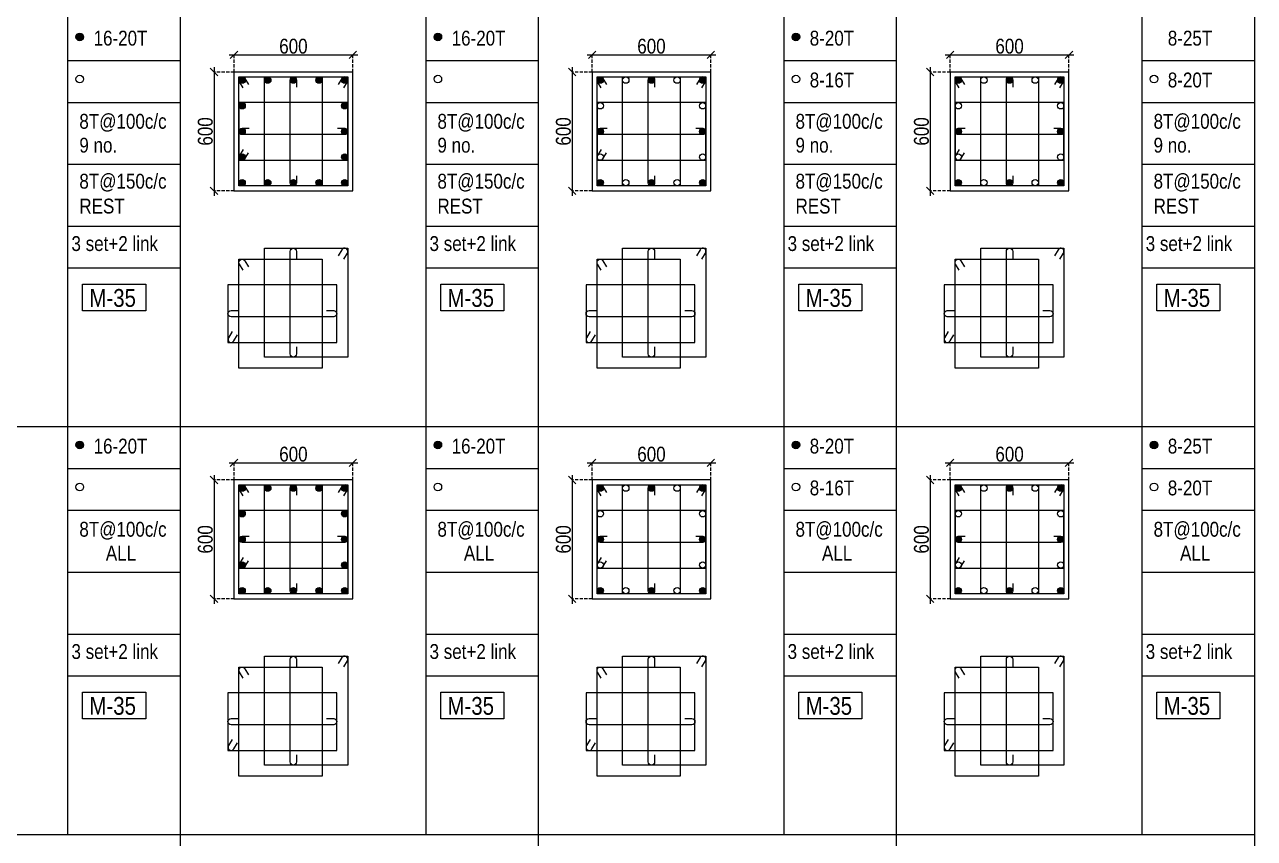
# Model space of a CAD drawing. Header units: millimetres. Extents: x 1112055 to 3390982, y -148532 to 766891.
# Drawn here: x 2196548 to 2221391, y 28875 to 45312 of the extents above; entities that cross this region are included whole.
import ezdxf
from ezdxf.enums import TextEntityAlignment as Align

# ---------------------------------------------------------------- set-up
doc = ezdxf.new("R2010")
doc.units = ezdxf.units.MM
doc.header["$PDMODE"] = 35
doc.header["$PDSIZE"] = -25
doc.linetypes.add('DASHED2', pattern=[0.375, 0.25, -0.125])
doc.linetypes.add('Hidden', pattern=[9.525, 6.35, -3.175])
for name, color, linetype, lineweight in [('B COL. SIZE DIM', 220, 'Continuous', 25), ('B COLSCH', 204, 'Continuous', 20), ('B COLUMN', 1, 'Hidden', 9), ('B STEEL', 34, 'Continuous', 15)]:
    doc.layers.add(name, color=color, linetype=linetype, lineweight=lineweight)
doc.layers.add('B TEXT', color=7, linetype='Continuous')
doc.styles.add('dim inside', font='romans.shx', dxfattribs={"width": 0.8, "height": 125})
doc.styles.add('SWINC', font='swissc.ttf')
doc.dimstyles.new('dim inside', dxfattribs={"dimtxt": 125, "dimasz": 100, "dimexe": 0, "dimexo": 0, "dimgap": 10, "dimtad": 0, "dimdec": 0, "dimzin": 0, "dimdsep": 46, "dimtxsty": 'dim inside', "dimblk": 'SMALL', "dimcen": 0.09, "dimadec": 0, "dimazin": 0, "dimtfac": 1, "dimtdec": 0, "dimtofl": 0, "dimtmove": 0, "dimatfit": 3, "dimfxl": 1, "dimtolj": 1, "dimtzin": 0, "dimarcsym": 2})

# ---------------------------------------------------------------- blocks, each defined once
blk = doc.blocks.new('_Oblique')
at = {"color": 0, "linetype": 'ByBlock', "lineweight": -2}
blk.add_line((-0.5, -0.5), (0.5, 0.5), dxfattribs=at)
blk = doc.blocks.new('*D3661')
at = {"layer": 'B COL. SIZE DIM', "color": 250, "lineweight": 9, "ltscale": 250, "transparency": 16777216}
blk.add_line((2207911, 36459), (2210511, 36459), dxfattribs=at)
at = {"layer": 'B COL. SIZE DIM', "color": 250, "linetype": 'DASHED2', "lineweight": 9, "ltscale": 250, "transparency": 16777216}
for p, q in [((2208011, 36114), (2208011, 36459)), ((2210411, 36114), (2210411, 36459))]:
    blk.add_line(p, q, dxfattribs=at)
at = {"layer": 'Defpoints', "color": 0, "transparency": 16777216}
for p in [(2210411, 36459), (2208011, 36114), (2210411, 36114)]:
    blk.add_point(p, dxfattribs=at)
at = {"layer": 'B COL. SIZE DIM', "color": 250, "lineweight": 9, "transparency": 16777216, "xscale": 150, "yscale": 150, "zscale": 150, "rotation": 180}
blk.add_blockref('_Oblique', (2208011, 36459), dxfattribs=at)
at = {"layer": 'B COL. SIZE DIM', "color": 250, "lineweight": 9, "transparency": 16777216, "xscale": 150, "yscale": 150, "zscale": 150}
blk.add_blockref('_Oblique', (2210411, 36459), dxfattribs=at)
at = {"layer": 'B COL. SIZE DIM', "color": 6, "transparency": 16777216, "insert": (2209211, 36634), "char_height": 300, "attachment_point": 5, "style": 'SWINC'}
blk.add_mtext('\\A1;600', dxfattribs=at)
blk = doc.blocks.new('*D3662')
at = {"layer": 'B COL. SIZE DIM', "color": 250, "lineweight": 9, "ltscale": 250, "transparency": 16777216}
blk.add_line((2207607, 36214), (2207607, 33614), dxfattribs=at)
at = {"layer": 'B COL. SIZE DIM', "color": 250, "linetype": 'DASHED2', "lineweight": 9, "ltscale": 250, "transparency": 16777216}
for p, q in [((2208011, 36114), (2207607, 36114)), ((2208011, 33714), (2207607, 33714))]:
    blk.add_line(p, q, dxfattribs=at)
at = {"layer": 'Defpoints', "color": 0, "transparency": 16777216}
for p in [(2208011, 36114), (2207607, 33714), (2208011, 33714)]:
    blk.add_point(p, dxfattribs=at)
at = {"layer": 'B COL. SIZE DIM', "color": 250, "lineweight": 9, "transparency": 16777216, "xscale": 150, "yscale": 150, "zscale": 150}
for p, rotation in [((2207607, 36114), 90), ((2207607, 33714), 270)]:
    blk.add_blockref('_Oblique', p, dxfattribs=dict(at, rotation=rotation))
at = {"layer": 'B COL. SIZE DIM', "color": 6, "transparency": 16777216, "insert": (2207432, 34914), "char_height": 300, "attachment_point": 5, "rotation": 90, "style": 'SWINC'}
blk.add_mtext('\\A1;600', dxfattribs=at)
blk = doc.blocks.new('*D3663')
at = {"layer": 'B COL. SIZE DIM', "color": 250, "lineweight": 9, "ltscale": 250, "transparency": 16777216}
blk.add_line((2207911, 44699), (2210511, 44699), dxfattribs=at)
at = {"layer": 'B COL. SIZE DIM', "color": 250, "linetype": 'DASHED2', "lineweight": 9, "ltscale": 250, "transparency": 16777216}
for p, q in [((2208011, 44354), (2208011, 44699)), ((2210411, 44354), (2210411, 44699))]:
    blk.add_line(p, q, dxfattribs=at)
at = {"layer": 'Defpoints', "color": 0, "transparency": 16777216}
for p in [(2210411, 44699), (2208011, 44354), (2210411, 44354)]:
    blk.add_point(p, dxfattribs=at)
at = {"layer": 'B COL. SIZE DIM', "color": 250, "lineweight": 9, "transparency": 16777216, "xscale": 150, "yscale": 150, "zscale": 150, "rotation": 180}
blk.add_blockref('_Oblique', (2208011, 44699), dxfattribs=at)
at = {"layer": 'B COL. SIZE DIM', "color": 250, "lineweight": 9, "transparency": 16777216, "xscale": 150, "yscale": 150, "zscale": 150}
blk.add_blockref('_Oblique', (2210411, 44699), dxfattribs=at)
at = {"layer": 'B COL. SIZE DIM', "color": 6, "transparency": 16777216, "insert": (2209211, 44874), "char_height": 300, "attachment_point": 5, "style": 'SWINC'}
blk.add_mtext('\\A1;600', dxfattribs=at)
blk = doc.blocks.new('*D3664')
at = {"layer": 'B COL. SIZE DIM', "color": 250, "lineweight": 9, "ltscale": 250, "transparency": 16777216}
blk.add_line((2207607, 44454), (2207607, 41854), dxfattribs=at)
at = {"layer": 'B COL. SIZE DIM', "color": 250, "linetype": 'DASHED2', "lineweight": 9, "ltscale": 250, "transparency": 16777216}
for p, q in [((2208011, 44354), (2207607, 44354)), ((2208011, 41954), (2207607, 41954))]:
    blk.add_line(p, q, dxfattribs=at)
at = {"layer": 'Defpoints', "color": 0, "transparency": 16777216}
for p in [(2208011, 44354), (2207607, 41954), (2208011, 41954)]:
    blk.add_point(p, dxfattribs=at)
at = {"layer": 'B COL. SIZE DIM', "color": 250, "lineweight": 9, "transparency": 16777216, "xscale": 150, "yscale": 150, "zscale": 150}
for p, rotation in [((2207607, 44354), 90), ((2207607, 41954), 270)]:
    blk.add_blockref('_Oblique', p, dxfattribs=dict(at, rotation=rotation))
at = {"layer": 'B COL. SIZE DIM', "color": 6, "transparency": 16777216, "insert": (2207432, 43154), "char_height": 300, "attachment_point": 5, "rotation": 90, "style": 'SWINC'}
blk.add_mtext('\\A1;600', dxfattribs=at)
blk = doc.blocks.new('*D3587')
at = {"layer": 'B COL. SIZE DIM', "color": 250, "lineweight": 9, "ltscale": 250, "transparency": 16777216}
blk.add_line((2200678, 36459), (2203278, 36459), dxfattribs=at)
at = {"layer": 'B COL. SIZE DIM', "color": 250, "linetype": 'DASHED2', "lineweight": 9, "ltscale": 250, "transparency": 16777216}
for p, q in [((2200778, 36114), (2200778, 36459)), ((2203178, 36114), (2203178, 36459))]:
    blk.add_line(p, q, dxfattribs=at)
at = {"layer": 'Defpoints', "color": 0, "transparency": 16777216}
for p in [(2203178, 36459), (2200778, 36114), (2203178, 36114)]:
    blk.add_point(p, dxfattribs=at)
at = {"layer": 'B COL. SIZE DIM', "color": 250, "lineweight": 9, "transparency": 16777216, "xscale": 150, "yscale": 150, "zscale": 150, "rotation": 180}
blk.add_blockref('_Oblique', (2200778, 36459), dxfattribs=at)
at = {"layer": 'B COL. SIZE DIM', "color": 250, "lineweight": 9, "transparency": 16777216, "xscale": 150, "yscale": 150, "zscale": 150}
blk.add_blockref('_Oblique', (2203178, 36459), dxfattribs=at)
at = {"layer": 'B COL. SIZE DIM', "color": 6, "transparency": 16777216, "insert": (2201978, 36634), "char_height": 300, "attachment_point": 5, "style": 'SWINC'}
blk.add_mtext('\\A1;600', dxfattribs=at)
blk = doc.blocks.new('*D3588')
at = {"layer": 'B COL. SIZE DIM', "color": 250, "lineweight": 9, "ltscale": 250, "transparency": 16777216}
blk.add_line((2200374, 36214), (2200374, 33614), dxfattribs=at)
at = {"layer": 'B COL. SIZE DIM', "color": 250, "linetype": 'DASHED2', "lineweight": 9, "ltscale": 250, "transparency": 16777216}
for p, q in [((2200778, 36114), (2200374, 36114)), ((2200778, 33714), (2200374, 33714))]:
    blk.add_line(p, q, dxfattribs=at)
at = {"layer": 'Defpoints', "color": 0, "transparency": 16777216}
for p in [(2200778, 36114), (2200374, 33714), (2200778, 33714)]:
    blk.add_point(p, dxfattribs=at)
at = {"layer": 'B COL. SIZE DIM', "color": 250, "lineweight": 9, "transparency": 16777216, "xscale": 150, "yscale": 150, "zscale": 150}
for p, rotation in [((2200374, 36114), 90), ((2200374, 33714), 270)]:
    blk.add_blockref('_Oblique', p, dxfattribs=dict(at, rotation=rotation))
at = {"layer": 'B COL. SIZE DIM', "color": 6, "transparency": 16777216, "insert": (2200199, 34914), "char_height": 300, "attachment_point": 5, "rotation": 90, "style": 'SWINC'}
blk.add_mtext('\\A1;600', dxfattribs=at)
blk = doc.blocks.new('*D3591')
at = {"layer": 'B COL. SIZE DIM', "color": 250, "lineweight": 9, "ltscale": 250, "transparency": 16777216}
blk.add_line((2200678, 44699), (2203278, 44699), dxfattribs=at)
at = {"layer": 'B COL. SIZE DIM', "color": 250, "linetype": 'DASHED2', "lineweight": 9, "ltscale": 250, "transparency": 16777216}
for p, q in [((2200778, 44354), (2200778, 44699)), ((2203178, 44354), (2203178, 44699))]:
    blk.add_line(p, q, dxfattribs=at)
at = {"layer": 'Defpoints', "color": 0, "transparency": 16777216}
for p in [(2203178, 44699), (2200778, 44354), (2203178, 44354)]:
    blk.add_point(p, dxfattribs=at)
at = {"layer": 'B COL. SIZE DIM', "color": 250, "lineweight": 9, "transparency": 16777216, "xscale": 150, "yscale": 150, "zscale": 150, "rotation": 180}
blk.add_blockref('_Oblique', (2200778, 44699), dxfattribs=at)
at = {"layer": 'B COL. SIZE DIM', "color": 250, "lineweight": 9, "transparency": 16777216, "xscale": 150, "yscale": 150, "zscale": 150}
blk.add_blockref('_Oblique', (2203178, 44699), dxfattribs=at)
at = {"layer": 'B COL. SIZE DIM', "color": 6, "transparency": 16777216, "insert": (2201978, 44874), "char_height": 300, "attachment_point": 5, "style": 'SWINC'}
blk.add_mtext('\\A1;600', dxfattribs=at)
blk = doc.blocks.new('*D3592')
at = {"layer": 'B COL. SIZE DIM', "color": 250, "lineweight": 9, "ltscale": 250, "transparency": 16777216}
blk.add_line((2200374, 44454), (2200374, 41854), dxfattribs=at)
at = {"layer": 'B COL. SIZE DIM', "color": 250, "linetype": 'DASHED2', "lineweight": 9, "ltscale": 250, "transparency": 16777216}
for p, q in [((2200778, 44354), (2200374, 44354)), ((2200778, 41954), (2200374, 41954))]:
    blk.add_line(p, q, dxfattribs=at)
at = {"layer": 'Defpoints', "color": 0, "transparency": 16777216}
for p in [(2200778, 44354), (2200374, 41954), (2200778, 41954)]:
    blk.add_point(p, dxfattribs=at)
at = {"layer": 'B COL. SIZE DIM', "color": 250, "lineweight": 9, "transparency": 16777216, "xscale": 150, "yscale": 150, "zscale": 150}
for p, rotation in [((2200374, 44354), 90), ((2200374, 41954), 270)]:
    blk.add_blockref('_Oblique', p, dxfattribs=dict(at, rotation=rotation))
at = {"layer": 'B COL. SIZE DIM', "color": 6, "transparency": 16777216, "insert": (2200199, 43154), "char_height": 300, "attachment_point": 5, "rotation": 90, "style": 'SWINC'}
blk.add_mtext('\\A1;600', dxfattribs=at)
blk = doc.blocks.new('*D3599')
at = {"layer": 'B COL. SIZE DIM', "color": 250, "lineweight": 9, "ltscale": 250, "transparency": 16777216}
blk.add_line((2215145, 36459), (2217745, 36459), dxfattribs=at)
at = {"layer": 'B COL. SIZE DIM', "color": 250, "linetype": 'DASHED2', "lineweight": 9, "ltscale": 250, "transparency": 16777216}
for p, q in [((2215245, 36114), (2215245, 36459)), ((2217645, 36114), (2217645, 36459))]:
    blk.add_line(p, q, dxfattribs=at)
at = {"layer": 'Defpoints', "color": 0, "transparency": 16777216}
for p in [(2217645, 36459), (2215245, 36114), (2217645, 36114)]:
    blk.add_point(p, dxfattribs=at)
at = {"layer": 'B COL. SIZE DIM', "color": 250, "lineweight": 9, "transparency": 16777216, "xscale": 150, "yscale": 150, "zscale": 150, "rotation": 180}
blk.add_blockref('_Oblique', (2215245, 36459), dxfattribs=at)
at = {"layer": 'B COL. SIZE DIM', "color": 250, "lineweight": 9, "transparency": 16777216, "xscale": 150, "yscale": 150, "zscale": 150}
blk.add_blockref('_Oblique', (2217645, 36459), dxfattribs=at)
at = {"layer": 'B COL. SIZE DIM', "color": 6, "transparency": 16777216, "insert": (2216445, 36634), "char_height": 300, "attachment_point": 5, "style": 'SWINC'}
blk.add_mtext('\\A1;600', dxfattribs=at)
blk = doc.blocks.new('*D3600')
at = {"layer": 'B COL. SIZE DIM', "color": 250, "lineweight": 9, "ltscale": 250, "transparency": 16777216}
blk.add_line((2214841, 36214), (2214841, 33614), dxfattribs=at)
at = {"layer": 'B COL. SIZE DIM', "color": 250, "linetype": 'DASHED2', "lineweight": 9, "ltscale": 250, "transparency": 16777216}
for p, q in [((2215245, 36114), (2214841, 36114)), ((2215245, 33714), (2214841, 33714))]:
    blk.add_line(p, q, dxfattribs=at)
at = {"layer": 'Defpoints', "color": 0, "transparency": 16777216}
for p in [(2215245, 36114), (2214841, 33714), (2215245, 33714)]:
    blk.add_point(p, dxfattribs=at)
at = {"layer": 'B COL. SIZE DIM', "color": 250, "lineweight": 9, "transparency": 16777216, "xscale": 150, "yscale": 150, "zscale": 150}
for p, rotation in [((2214841, 36114), 90), ((2214841, 33714), 270)]:
    blk.add_blockref('_Oblique', p, dxfattribs=dict(at, rotation=rotation))
at = {"layer": 'B COL. SIZE DIM', "color": 6, "transparency": 16777216, "insert": (2214666, 34914), "char_height": 300, "attachment_point": 5, "rotation": 90, "style": 'SWINC'}
blk.add_mtext('\\A1;600', dxfattribs=at)
blk = doc.blocks.new('*D3601')
at = {"layer": 'B COL. SIZE DIM', "color": 250, "lineweight": 9, "ltscale": 250, "transparency": 16777216}
blk.add_line((2215145, 44699), (2217745, 44699), dxfattribs=at)
at = {"layer": 'B COL. SIZE DIM', "color": 250, "linetype": 'DASHED2', "lineweight": 9, "ltscale": 250, "transparency": 16777216}
for p, q in [((2215245, 44354), (2215245, 44699)), ((2217645, 44354), (2217645, 44699))]:
    blk.add_line(p, q, dxfattribs=at)
at = {"layer": 'Defpoints', "color": 0, "transparency": 16777216}
for p in [(2217645, 44699), (2215245, 44354), (2217645, 44354)]:
    blk.add_point(p, dxfattribs=at)
at = {"layer": 'B COL. SIZE DIM', "color": 250, "lineweight": 9, "transparency": 16777216, "xscale": 150, "yscale": 150, "zscale": 150, "rotation": 180}
blk.add_blockref('_Oblique', (2215245, 44699), dxfattribs=at)
at = {"layer": 'B COL. SIZE DIM', "color": 250, "lineweight": 9, "transparency": 16777216, "xscale": 150, "yscale": 150, "zscale": 150}
blk.add_blockref('_Oblique', (2217645, 44699), dxfattribs=at)
at = {"layer": 'B COL. SIZE DIM', "color": 6, "transparency": 16777216, "insert": (2216445, 44874), "char_height": 300, "attachment_point": 5, "style": 'SWINC'}
blk.add_mtext('\\A1;600', dxfattribs=at)
blk = doc.blocks.new('*D3602')
at = {"layer": 'B COL. SIZE DIM', "color": 250, "lineweight": 9, "ltscale": 250, "transparency": 16777216}
blk.add_line((2214841, 44454), (2214841, 41854), dxfattribs=at)
at = {"layer": 'B COL. SIZE DIM', "color": 250, "linetype": 'DASHED2', "lineweight": 9, "ltscale": 250, "transparency": 16777216}
for p, q in [((2215245, 44354), (2214841, 44354)), ((2215245, 41954), (2214841, 41954))]:
    blk.add_line(p, q, dxfattribs=at)
at = {"layer": 'Defpoints', "color": 0, "transparency": 16777216}
for p in [(2215245, 44354), (2214841, 41954), (2215245, 41954)]:
    blk.add_point(p, dxfattribs=at)
at = {"layer": 'B COL. SIZE DIM', "color": 250, "lineweight": 9, "transparency": 16777216, "xscale": 150, "yscale": 150, "zscale": 150}
for p, rotation in [((2214841, 44354), 90), ((2214841, 41954), 270)]:
    blk.add_blockref('_Oblique', p, dxfattribs=dict(at, rotation=rotation))
at = {"layer": 'B COL. SIZE DIM', "color": 6, "transparency": 16777216, "insert": (2214666, 43154), "char_height": 300, "attachment_point": 5, "rotation": 90, "style": 'SWINC'}
blk.add_mtext('\\A1;600', dxfattribs=at)

msp = doc.modelspace()

# ---------------------------------------------------------------- hatches: boundary and pattern name
at = {"layer": 'B STEEL', "lineweight": 9, "ltscale": 0.5}
h = msp.add_hatch(color=34, dxfattribs=at)
edge = h.paths.add_edge_path()
edge.add_arc((2197662.4, 45062.7), 76.8, 0, 360)
h = msp.add_hatch(color=34, dxfattribs=at)
edge = h.paths.add_edge_path()
edge.add_arc((2204896, 45062.7), 76.8, 0, 360)
h = msp.add_hatch(color=34, dxfattribs=at)
edge = h.paths.add_edge_path()
edge.add_arc((2212129.5, 45062.7), 76.8, 0, 360)
h = msp.add_hatch(color=34, dxfattribs=at)
edge = h.paths.add_edge_path()
edge.add_arc((2200941.6, 44189.6), 64, 0, 360)
h = msp.add_hatch(color=34, dxfattribs=at)
edge = h.paths.add_edge_path()
edge.add_arc((2201459.6, 44189.6), 64, 180, 540, ccw=False)
h = msp.add_hatch(color=34, dxfattribs=at)
edge = h.paths.add_edge_path()
edge.add_arc((2201977.6, 44189.6), 64, 180, 540, ccw=False)
h = msp.add_hatch(color=34, dxfattribs=at)
edge = h.paths.add_edge_path()
edge.add_arc((2202495.6, 44189.6), 64, 180, 540, ccw=False)
h = msp.add_hatch(color=34, dxfattribs=at)
edge = h.paths.add_edge_path()
edge.add_arc((2203013.6, 44189.6), 64, 180, 540, ccw=False)
h = msp.add_hatch(color=34, dxfattribs=at)
edge = h.paths.add_edge_path()
edge.add_arc((2208175.2, 44189.6), 64, 0, 360)
h = msp.add_hatch(color=34, dxfattribs=at)
edge = h.paths.add_edge_path()
edge.add_arc((2209211.1, 44189.6), 64, 180, 540, ccw=False)
h = msp.add_hatch(color=34, dxfattribs=at)
edge = h.paths.add_edge_path()
edge.add_arc((2210247.1, 44189.6), 64, 180, 540, ccw=False)
h = msp.add_hatch(color=34, dxfattribs=at)
edge = h.paths.add_edge_path()
edge.add_arc((2215408.7, 44189.6), 64, 0, 360)
h = msp.add_hatch(color=34, dxfattribs=at)
edge = h.paths.add_edge_path()
edge.add_arc((2216444.7, 44189.6), 64, 180, 540, ccw=False)
h = msp.add_hatch(color=34, dxfattribs=at)
edge = h.paths.add_edge_path()
edge.add_arc((2217480.7, 44189.6), 64, 180, 540, ccw=False)
h = msp.add_hatch(color=34, dxfattribs=at)
edge = h.paths.add_edge_path()
edge.add_arc((2200941.6, 43671.6), 64, 180, 540, ccw=False)
h = msp.add_hatch(color=34, dxfattribs=at)
edge = h.paths.add_edge_path()
edge.add_arc((2203013.6, 43671.6), 64, 180, 540, ccw=False)
h = msp.add_hatch(color=34, dxfattribs=at)
edge = h.paths.add_edge_path()
edge.add_arc((2200941.6, 43153.6), 64, 180, 540, ccw=False)
h = msp.add_hatch(color=34, dxfattribs=at)
edge = h.paths.add_edge_path()
edge.add_arc((2203013.6, 43153.6), 64, 180, 540, ccw=False)
h = msp.add_hatch(color=34, dxfattribs=at)
edge = h.paths.add_edge_path()
edge.add_arc((2208175.2, 43153.6), 64, 180, 540, ccw=False)
h = msp.add_hatch(color=34, dxfattribs=at)
edge = h.paths.add_edge_path()
edge.add_arc((2210247.1, 43153.6), 64, 180, 540, ccw=False)
h = msp.add_hatch(color=34, dxfattribs=at)
edge = h.paths.add_edge_path()
edge.add_arc((2215408.7, 43153.6), 64, 180, 540, ccw=False)
h = msp.add_hatch(color=34, dxfattribs=at)
edge = h.paths.add_edge_path()
edge.add_arc((2217480.7, 43153.6), 64, 180, 540, ccw=False)
h = msp.add_hatch(color=34, dxfattribs=at)
edge = h.paths.add_edge_path()
edge.add_arc((2200941.6, 42635.6), 64, 180, 540, ccw=False)
h = msp.add_hatch(color=34, dxfattribs=at)
edge = h.paths.add_edge_path()
edge.add_arc((2203013.6, 42635.6), 64, 180, 540, ccw=False)
h = msp.add_hatch(color=34, dxfattribs=at)
edge = h.paths.add_edge_path()
edge.add_arc((2200941.6, 42117.6), 64, 0, 360, ccw=False)
h = msp.add_hatch(color=34, dxfattribs=at)
edge = h.paths.add_edge_path()
edge.add_arc((2201459.6, 42117.6), 64, 180, 540, ccw=False)
h = msp.add_hatch(color=34, dxfattribs=at)
edge = h.paths.add_edge_path()
edge.add_arc((2201977.6, 42117.6), 64, 180, 540, ccw=False)
h = msp.add_hatch(color=34, dxfattribs=at)
edge = h.paths.add_edge_path()
edge.add_arc((2202495.6, 42117.6), 64, 180, 540, ccw=False)
h = msp.add_hatch(color=34, dxfattribs=at)
edge = h.paths.add_edge_path()
edge.add_arc((2203013.6, 42117.6), 64, -180, 180)
h = msp.add_hatch(color=34, dxfattribs=at)
edge = h.paths.add_edge_path()
edge.add_arc((2208175.2, 42117.6), 64, 0, 360, ccw=False)
h = msp.add_hatch(color=34, dxfattribs=at)
edge = h.paths.add_edge_path()
edge.add_arc((2209211.1, 42117.6), 64, 180, 540, ccw=False)
h = msp.add_hatch(color=34, dxfattribs=at)
edge = h.paths.add_edge_path()
edge.add_arc((2210247.1, 42117.6), 64, -180, 180)
h = msp.add_hatch(color=34, dxfattribs=at)
edge = h.paths.add_edge_path()
edge.add_arc((2215408.7, 42117.6), 64, 0, 360, ccw=False)
h = msp.add_hatch(color=34, dxfattribs=at)
edge = h.paths.add_edge_path()
edge.add_arc((2216444.7, 42117.6), 64, 180, 540, ccw=False)
h = msp.add_hatch(color=34, dxfattribs=at)
edge = h.paths.add_edge_path()
edge.add_arc((2217480.7, 42117.6), 64, -180, 180)
h = msp.add_hatch(color=34, dxfattribs=at)
edge = h.paths.add_edge_path()
edge.add_arc((2197662.4, 36822.9), 76.8, 0, 360)
h = msp.add_hatch(color=34, dxfattribs=at)
edge = h.paths.add_edge_path()
edge.add_arc((2204896, 36822.9), 76.8, 0, 360)
h = msp.add_hatch(color=34, dxfattribs=at)
edge = h.paths.add_edge_path()
edge.add_arc((2212129.5, 36822.9), 76.8, 0, 360)
h = msp.add_hatch(color=34, dxfattribs=at)
edge = h.paths.add_edge_path()
edge.add_arc((2219363.1, 36822.9), 76.8, 0, 360)
h = msp.add_hatch(color=34, dxfattribs=at)
edge = h.paths.add_edge_path()
edge.add_arc((2200941.6, 35949.7), 64, 0, 360)
h = msp.add_hatch(color=34, dxfattribs=at)
edge = h.paths.add_edge_path()
edge.add_arc((2201459.6, 35949.7), 64, 180, 540, ccw=False)
h = msp.add_hatch(color=34, dxfattribs=at)
edge = h.paths.add_edge_path()
edge.add_arc((2201977.6, 35949.7), 64, 180, 540, ccw=False)
h = msp.add_hatch(color=34, dxfattribs=at)
edge = h.paths.add_edge_path()
edge.add_arc((2202495.6, 35949.7), 64, 180, 540, ccw=False)
h = msp.add_hatch(color=34, dxfattribs=at)
edge = h.paths.add_edge_path()
edge.add_arc((2203013.6, 35949.7), 64, 180, 540, ccw=False)
h = msp.add_hatch(color=34, dxfattribs=at)
edge = h.paths.add_edge_path()
edge.add_arc((2208175.2, 35949.7), 64, 0, 360)
h = msp.add_hatch(color=34, dxfattribs=at)
edge = h.paths.add_edge_path()
edge.add_arc((2209211.1, 35949.7), 64, 180, 540, ccw=False)
h = msp.add_hatch(color=34, dxfattribs=at)
edge = h.paths.add_edge_path()
edge.add_arc((2210247.1, 35949.7), 64, 180, 540, ccw=False)
h = msp.add_hatch(color=34, dxfattribs=at)
edge = h.paths.add_edge_path()
edge.add_arc((2215408.7, 35949.7), 64, 0, 360)
h = msp.add_hatch(color=34, dxfattribs=at)
edge = h.paths.add_edge_path()
edge.add_arc((2216444.7, 35949.7), 64, 180, 540, ccw=False)
h = msp.add_hatch(color=34, dxfattribs=at)
edge = h.paths.add_edge_path()
edge.add_arc((2217480.7, 35949.7), 64, 180, 540, ccw=False)
h = msp.add_hatch(color=34, dxfattribs=at)
edge = h.paths.add_edge_path()
edge.add_arc((2200941.6, 35431.7), 64, 180, 540, ccw=False)
h = msp.add_hatch(color=34, dxfattribs=at)
edge = h.paths.add_edge_path()
edge.add_arc((2203013.6, 35431.7), 64, 180, 540, ccw=False)
h = msp.add_hatch(color=34, dxfattribs=at)
edge = h.paths.add_edge_path()
edge.add_arc((2200941.6, 34913.7), 64, 180, 540, ccw=False)
h = msp.add_hatch(color=34, dxfattribs=at)
edge = h.paths.add_edge_path()
edge.add_arc((2203013.6, 34913.7), 64, 180, 540, ccw=False)
h = msp.add_hatch(color=34, dxfattribs=at)
edge = h.paths.add_edge_path()
edge.add_arc((2208175.2, 34913.7), 64, 180, 540, ccw=False)
h = msp.add_hatch(color=34, dxfattribs=at)
edge = h.paths.add_edge_path()
edge.add_arc((2210247.1, 34913.7), 64, 180, 540, ccw=False)
h = msp.add_hatch(color=34, dxfattribs=at)
edge = h.paths.add_edge_path()
edge.add_arc((2215408.7, 34913.7), 64, 180, 540, ccw=False)
h = msp.add_hatch(color=34, dxfattribs=at)
edge = h.paths.add_edge_path()
edge.add_arc((2217480.7, 34913.7), 64, 180, 540, ccw=False)
h = msp.add_hatch(color=34, dxfattribs=at)
edge = h.paths.add_edge_path()
edge.add_arc((2200941.6, 34395.7), 64, 180, 540, ccw=False)
h = msp.add_hatch(color=34, dxfattribs=at)
edge = h.paths.add_edge_path()
edge.add_arc((2203013.6, 34395.7), 64, 180, 540, ccw=False)
h = msp.add_hatch(color=34, dxfattribs=at)
edge = h.paths.add_edge_path()
edge.add_arc((2200941.6, 33877.8), 64, 0, 360, ccw=False)
h = msp.add_hatch(color=34, dxfattribs=at)
edge = h.paths.add_edge_path()
edge.add_arc((2201459.6, 33877.8), 64, 180, 540, ccw=False)
h = msp.add_hatch(color=34, dxfattribs=at)
edge = h.paths.add_edge_path()
edge.add_arc((2201977.6, 33877.8), 64, 180, 540, ccw=False)
h = msp.add_hatch(color=34, dxfattribs=at)
edge = h.paths.add_edge_path()
edge.add_arc((2202495.6, 33877.8), 64, 180, 540, ccw=False)
h = msp.add_hatch(color=34, dxfattribs=at)
edge = h.paths.add_edge_path()
edge.add_arc((2203013.6, 33877.8), 64, -180, 180)
h = msp.add_hatch(color=34, dxfattribs=at)
edge = h.paths.add_edge_path()
edge.add_arc((2208175.2, 33877.8), 64, 0, 360, ccw=False)
h = msp.add_hatch(color=34, dxfattribs=at)
edge = h.paths.add_edge_path()
edge.add_arc((2209211.1, 33877.8), 64, 180, 540, ccw=False)
h = msp.add_hatch(color=34, dxfattribs=at)
edge = h.paths.add_edge_path()
edge.add_arc((2210247.1, 33877.8), 64, -180, 180)
h = msp.add_hatch(color=34, dxfattribs=at)
edge = h.paths.add_edge_path()
edge.add_arc((2215408.7, 33877.8), 64, 0, 360, ccw=False)
h = msp.add_hatch(color=34, dxfattribs=at)
edge = h.paths.add_edge_path()
edge.add_arc((2216444.7, 33877.8), 64, 180, 540, ccw=False)
h = msp.add_hatch(color=34, dxfattribs=at)
edge = h.paths.add_edge_path()
edge.add_arc((2217480.7, 33877.8), 64, -180, 180)

# ---------------------------------------------------------------- linework, layer by layer
at = {"layer": 'B COLSCH', "color": 250, "lineweight": 0}
for p, q in [((2221391.2, 87949.3), (2221391.2, 21698.7)), ((2197416.1, 86630.3), (2197416.1, 28951.4)), ((2199690.5, 86630.3), (2199690.5, 21698.7)), ((2204649.7, 86630.3), (2204649.7, 28951.4)), ((2206924.1, 86630.3), (2206924.1, 21698.7)), ((2211883.2, 86630.3), (2211883.2, 28951.4)), ((2214157.6, 86630.3), (2214157.6, 21698.7)), ((2219116.8, 86630.3), (2219116.8, 28951.4)), ((2197416.1, 44586.1), (2199690.5, 44586.1)), ((2204649.7, 44586.1), (2206924.1, 44586.1)), ((2211883.2, 44586.1), (2214157.6, 44586.1)), ((2219116.8, 44586.1), (2221391.2, 44586.1)), ((2197416.1, 43741.1), (2199690.5, 43741.1)), ((2204649.7, 43741.1), (2206924.1, 43741.1)), ((2211883.2, 43741.1), (2214157.6, 43741.1)), ((2219116.8, 43741.1), (2221391.2, 43741.1)), ((2197416.1, 42491.3), (2199690.5, 42491.3)), ((2204649.7, 42491.3), (2206924.1, 42491.3)), ((2211883.2, 42491.3), (2214157.6, 42491.3)), ((2219116.8, 42491.3), (2221391.2, 42491.3)), ((2197416.1, 41241.5), (2199690.5, 41241.5)), ((2204649.7, 41241.5), (2206924.1, 41241.5)), ((2211883.2, 41241.5), (2214157.6, 41241.5)), ((2219116.8, 41241.5), (2221391.2, 41241.5)), ((2197416.1, 40396.5), (2199690.5, 40396.5)), ((2204649.7, 40396.5), (2206924.1, 40396.5)), ((2211883.2, 40396.5), (2214157.6, 40396.5)), ((2219116.8, 40396.5), (2221391.2, 40396.5)), ((2079293.2, 37191.2), (2221391.2, 37191.2)), ((2197416.1, 36346.2), (2199690.5, 36346.2)), ((2204649.7, 36346.2), (2206924.1, 36346.2)), ((2211883.2, 36346.2), (2214157.6, 36346.2)), ((2219116.8, 36346.2), (2221391.2, 36346.2)), ((2197416.1, 35501.2), (2199690.5, 35501.2)), ((2204649.7, 35501.2), (2206924.1, 35501.2)), ((2211883.2, 35501.2), (2214157.6, 35501.2)), ((2219116.8, 35501.2), (2221391.2, 35501.2)), ((2197416.1, 34251.4), (2199690.5, 34251.4)), ((2204649.7, 34251.4), (2206924.1, 34251.4)), ((2211883.2, 34251.4), (2214157.6, 34251.4)), ((2219116.8, 34251.4), (2221391.2, 34251.4)), ((2197416.1, 33001.7), (2199690.5, 33001.7)), ((2204649.7, 33001.7), (2206924.1, 33001.7)), ((2211883.2, 33001.7), (2214157.6, 33001.7)), ((2219116.8, 33001.7), (2221391.2, 33001.7)), ((2197416.1, 32156.7), (2199690.5, 32156.7)), ((2204649.7, 32156.7), (2206924.1, 32156.7)), ((2211883.2, 32156.7), (2214157.6, 32156.7)), ((2219116.8, 32156.7), (2221391.2, 32156.7)), ((2079293.2, 28951.4), (2221391.2, 28951.4))]:
    msp.add_line(p, q, dxfattribs=at)
at = {"layer": 'B COLUMN', "color": 1, "linetype": 'ByBlock', "lineweight": 20}
for points in [[(2200777.6, 41953.6), (2203177.6, 41953.6), (2203177.6, 44353.6), (2200777.6, 44353.6)], [(2208011.1, 41953.6), (2210411.1, 41953.6), (2210411.1, 44353.6), (2208011.1, 44353.6)], [(2215244.7, 41953.6), (2217644.7, 41953.6), (2217644.7, 44353.6), (2215244.7, 44353.6)], [(2200777.6, 33713.7), (2203177.6, 33713.7), (2203177.6, 36113.7), (2200777.6, 36113.7)], [(2208011.1, 33713.7), (2210411.1, 33713.7), (2210411.1, 36113.7), (2208011.1, 36113.7)], [(2215244.7, 33713.7), (2217644.7, 33713.7), (2217644.7, 36113.7), (2215244.7, 36113.7)]]:
    msp.add_lwpolyline(points, close=True, dxfattribs=at)
at = {"layer": 'B STEEL', "color": 34, "lineweight": 9, "ltscale": 0.5}
for points in [[(2200961.9, 44034.5), (2200887.1, 44156, -1), (2200996.1, 44223.1), (2201070.9, 44101.6)], [(2202041.6, 42260.2), (2202041.6, 42117.6, -1), (2201913.6, 42117.6), (2201913.6, 44189.6, -1), (2202041.6, 44189.6), (2202041.6, 44046.9)], [(2202993.3, 44034.5), (2203068.1, 44156, 1), (2202959.1, 44223.1), (2202884.3, 44101.6)], [(2208195.4, 44034.5), (2208120.6, 44156, -1), (2208229.7, 44223.1), (2208304.5, 44101.6)], [(2209275.2, 42260.2), (2209275.2, 42117.6, -1), (2209147.1, 42117.6), (2209147.1, 44189.6, -1), (2209275.2, 44189.6), (2209275.2, 44046.9)], [(2210226.9, 44034.5), (2210301.7, 44156, 1), (2210192.6, 44223.1), (2210117.8, 44101.6)], [(2215429, 44034.5), (2215354.2, 44156, -1), (2215463.2, 44223.1), (2215538, 44101.6)], [(2216508.7, 42260.2), (2216508.7, 42117.6, -1), (2216380.7, 42117.6), (2216380.7, 44189.6, -1), (2216508.7, 44189.6), (2216508.7, 44046.9)], [(2217460.4, 44034.5), (2217535.2, 44156, 1), (2217426.2, 44223.1), (2217351.4, 44101.6)], [(2202870.9, 43217.6), (2203013.6, 43217.6, -1), (2203013.6, 43089.6), (2200941.6, 43089.6, -1), (2200941.6, 43217.6), (2201084.3, 43217.6)], [(2210104.5, 43217.6), (2210247.1, 43217.6, -1), (2210247.1, 43089.6), (2208175.2, 43089.6, -1), (2208175.2, 43217.6), (2208317.8, 43217.6)], [(2217338, 43217.6), (2217480.7, 43217.6, -1), (2217480.7, 43089.6), (2215408.7, 43089.6, -1), (2215408.7, 43217.6), (2215551.4, 43217.6)], [(2200961.9, 42790.6), (2200887.1, 42669.1, 1), (2200996.1, 42602), (2201070.9, 42723.5)], [(2208195.4, 42790.6), (2208120.6, 42669.1, 1), (2208229.7, 42602), (2208304.5, 42723.5)], [(2215429, 42790.6), (2215354.2, 42669.1, 1), (2215463.2, 42602), (2215538, 42723.5)], [(2202041.6, 38802.5), (2202041.6, 38659.8, -1), (2201913.6, 38659.8), (2201913.6, 40731.8, -1), (2202041.6, 40731.8), (2202041.6, 40589.1)], [(2202993.3, 40576.7), (2203068.1, 40698.2, 1), (2202959.1, 40765.3), (2202884.3, 40643.9)], [(2209275.2, 38802.5), (2209275.2, 38659.8, -1), (2209147.1, 38659.8), (2209147.1, 40731.8, -1), (2209275.2, 40731.8), (2209275.2, 40589.1)], [(2210226.9, 40576.7), (2210301.7, 40698.2, 1), (2210192.6, 40765.3), (2210117.8, 40643.9)], [(2216508.7, 38802.5), (2216508.7, 38659.8, -1), (2216380.7, 38659.8), (2216380.7, 40731.8, -1), (2216508.7, 40731.8), (2216508.7, 40589.1)], [(2217460.4, 40576.7), (2217535.2, 40698.2, 1), (2217426.2, 40765.3), (2217351.4, 40643.9)], [(2200961.9, 40353.7), (2200887.1, 40475.2, -1), (2200996.1, 40542.3), (2201070.9, 40420.8)], [(2208195.4, 40353.7), (2208120.6, 40475.2, -1), (2208229.7, 40542.3), (2208304.5, 40420.8)], [(2215429, 40353.7), (2215354.2, 40475.2, -1), (2215463.2, 40542.3), (2215538, 40420.8)], [(2202649.7, 39536.7), (2202792.3, 39536.7, -1), (2202792.3, 39408.7), (2200720.3, 39408.7, -1), (2200720.3, 39536.7), (2200863, 39536.7)], [(2209883.2, 39536.7), (2210025.8, 39536.7, -1), (2210025.8, 39408.7), (2207953.9, 39408.7, -1), (2207953.9, 39536.7), (2208096.5, 39536.7)], [(2217116.7, 39536.7), (2217259.4, 39536.7, -1), (2217259.4, 39408.7), (2215187.4, 39408.7, -1), (2215187.4, 39536.7), (2215330.1, 39536.7)], [(2200740.6, 39109.8), (2200665.8, 38988.3, 1), (2200774.9, 38921.2), (2200849.6, 39042.7)], [(2207974.1, 39109.8), (2207899.4, 38988.3, 1), (2208008.4, 38921.2), (2208083.2, 39042.7)], [(2215207.7, 39109.8), (2215132.9, 38988.3, 1), (2215242, 38921.2), (2215316.7, 39042.7)], [(2200961.9, 35794.7), (2200887.1, 35916.2, -1), (2200996.1, 35983.3), (2201070.9, 35861.8)], [(2202041.6, 34020.4), (2202041.6, 33877.8, -1), (2201913.6, 33877.8), (2201913.6, 35949.7, -1), (2202041.6, 35949.7), (2202041.6, 35807.1)], [(2202993.3, 35794.7), (2203068.1, 35916.2, 1), (2202959.1, 35983.3), (2202884.3, 35861.8)], [(2208195.4, 35794.7), (2208120.6, 35916.2, -1), (2208229.7, 35983.3), (2208304.5, 35861.8)], [(2209275.2, 34020.4), (2209275.2, 33877.8, -1), (2209147.1, 33877.8), (2209147.1, 35949.7, -1), (2209275.2, 35949.7), (2209275.2, 35807.1)], [(2210226.9, 35794.7), (2210301.7, 35916.2, 1), (2210192.6, 35983.3), (2210117.8, 35861.8)], [(2215429, 35794.7), (2215354.2, 35916.2, -1), (2215463.2, 35983.3), (2215538, 35861.8)], [(2216508.7, 34020.4), (2216508.7, 33877.8, -1), (2216380.7, 33877.8), (2216380.7, 35949.7, -1), (2216508.7, 35949.7), (2216508.7, 35807.1)], [(2217460.4, 35794.7), (2217535.2, 35916.2, 1), (2217426.2, 35983.3), (2217351.4, 35861.8)], [(2202870.9, 34977.8), (2203013.6, 34977.8, -1), (2203013.6, 34849.7), (2200941.6, 34849.7, -1), (2200941.6, 34977.8), (2201084.3, 34977.8)], [(2210104.5, 34977.8), (2210247.1, 34977.8, -1), (2210247.1, 34849.7), (2208175.2, 34849.7, -1), (2208175.2, 34977.8), (2208317.8, 34977.8)], [(2217338, 34977.8), (2217480.7, 34977.8, -1), (2217480.7, 34849.7), (2215408.7, 34849.7, -1), (2215408.7, 34977.8), (2215551.4, 34977.8)], [(2200961.9, 34550.8), (2200887.1, 34429.3, 1), (2200996.1, 34362.2), (2201070.9, 34483.7)], [(2208195.4, 34550.8), (2208120.6, 34429.3, 1), (2208229.7, 34362.2), (2208304.5, 34483.7)], [(2215429, 34550.8), (2215354.2, 34429.3, 1), (2215463.2, 34362.2), (2215538, 34483.7)], [(2202041.6, 30562.6), (2202041.6, 30420, -1), (2201913.6, 30420), (2201913.6, 32491.9, -1), (2202041.6, 32491.9), (2202041.6, 32349.3)], [(2202993.3, 32336.9), (2203068.1, 32458.4, 1), (2202959.1, 32525.5), (2202884.3, 32404)], [(2209275.2, 30562.6), (2209275.2, 30420, -1), (2209147.1, 30420), (2209147.1, 32491.9, -1), (2209275.2, 32491.9), (2209275.2, 32349.3)], [(2210226.9, 32336.9), (2210301.7, 32458.4, 1), (2210192.6, 32525.5), (2210117.8, 32404)], [(2216508.7, 30562.6), (2216508.7, 30420, -1), (2216380.7, 30420), (2216380.7, 32491.9, -1), (2216508.7, 32491.9), (2216508.7, 32349.3)], [(2217460.4, 32336.9), (2217535.2, 32458.4, 1), (2217426.2, 32525.5), (2217351.4, 32404)], [(2200961.9, 32113.8), (2200887.1, 32235.3, -1), (2200996.1, 32302.4), (2201070.9, 32180.9)], [(2208195.4, 32113.8), (2208120.6, 32235.3, -1), (2208229.7, 32302.4), (2208304.5, 32180.9)], [(2215429, 32113.8), (2215354.2, 32235.3, -1), (2215463.2, 32302.4), (2215538, 32180.9)], [(2202649.7, 31296.9), (2202792.3, 31296.9, -1), (2202792.3, 31168.9), (2200720.3, 31168.9, -1), (2200720.3, 31296.9), (2200863, 31296.9)], [(2209883.2, 31296.9), (2210025.8, 31296.9, -1), (2210025.8, 31168.9), (2207953.9, 31168.9, -1), (2207953.9, 31296.9), (2208096.5, 31296.9)], [(2217116.7, 31296.9), (2217259.4, 31296.9, -1), (2217259.4, 31168.9), (2215187.4, 31168.9, -1), (2215187.4, 31296.9), (2215330.1, 31296.9)], [(2200740.6, 30869.9), (2200665.8, 30748.4, 1), (2200774.9, 30681.3), (2200849.6, 30802.8)], [(2207974.1, 30869.9), (2207899.4, 30748.4, 1), (2208008.4, 30681.3), (2208083.2, 30802.8)], [(2215207.7, 30869.9), (2215132.9, 30748.4, 1), (2215242, 30681.3), (2215316.7, 30802.8)]]:
    msp.add_lwpolyline(points, format="xyb", dxfattribs=at)
for points in [[(2202559.6, 44253.6), (2202559.6, 42053.6), (2200877.6, 42053.6), (2200877.6, 44253.6)], [(2203077.6, 44253.6), (2203077.6, 42053.6), (2201395.6, 42053.6), (2201395.6, 44253.6)], [(2209793.2, 44253.6), (2209793.2, 42053.6), (2208111.1, 42053.6), (2208111.1, 44253.6)], [(2210311.1, 44253.6), (2210311.1, 42053.6), (2208629.1, 42053.6), (2208629.1, 44253.6)], [(2217026.7, 44253.6), (2217026.7, 42053.6), (2215344.7, 42053.6), (2215344.7, 44253.6)], [(2217544.7, 44253.6), (2217544.7, 42053.6), (2215862.7, 42053.6), (2215862.7, 44253.6)], [(2200877.6, 42571.6), (2203077.6, 42571.6), (2203077.6, 43735.6), (2200877.6, 43735.6)], [(2208111.1, 42571.6), (2210311.1, 42571.6), (2210311.1, 43735.6), (2208111.1, 43735.6)], [(2215344.7, 42571.6), (2217544.7, 42571.6), (2217544.7, 43735.6), (2215344.7, 43735.6)], [(2203077.6, 40795.8), (2203077.6, 38595.8), (2201395.6, 38595.8), (2201395.6, 40795.8)], [(2210311.1, 40795.8), (2210311.1, 38595.8), (2208629.1, 38595.8), (2208629.1, 40795.8)], [(2217544.7, 40795.8), (2217544.7, 38595.8), (2215862.7, 38595.8), (2215862.7, 40795.8)], [(2202559.6, 40572.7), (2202559.6, 38372.7), (2200877.6, 38372.7), (2200877.6, 40572.7)], [(2209793.2, 40572.7), (2209793.2, 38372.7), (2208111.1, 38372.7), (2208111.1, 40572.7)], [(2217026.7, 40572.7), (2217026.7, 38372.7), (2215344.7, 38372.7), (2215344.7, 40572.7)], [(2200656.3, 38890.7), (2202856.3, 38890.7), (2202856.3, 40054.7), (2200656.3, 40054.7)], [(2207889.9, 38890.7), (2210089.9, 38890.7), (2210089.9, 40054.7), (2207889.9, 40054.7)], [(2215123.4, 38890.7), (2217323.4, 38890.7), (2217323.4, 40054.7), (2215123.4, 40054.7)], [(2202559.6, 36013.7), (2202559.6, 33813.7), (2200877.6, 33813.7), (2200877.6, 36013.7)], [(2203077.6, 36013.7), (2203077.6, 33813.7), (2201395.6, 33813.7), (2201395.6, 36013.7)], [(2209793.2, 36013.7), (2209793.2, 33813.7), (2208111.1, 33813.7), (2208111.1, 36013.7)], [(2210311.1, 36013.7), (2210311.1, 33813.7), (2208629.1, 33813.7), (2208629.1, 36013.7)], [(2217026.7, 36013.7), (2217026.7, 33813.7), (2215344.7, 33813.7), (2215344.7, 36013.7)], [(2217544.7, 36013.7), (2217544.7, 33813.7), (2215862.7, 33813.7), (2215862.7, 36013.7)], [(2200877.6, 34331.7), (2203077.6, 34331.7), (2203077.6, 35495.7), (2200877.6, 35495.7)], [(2208111.1, 34331.7), (2210311.1, 34331.7), (2210311.1, 35495.7), (2208111.1, 35495.7)], [(2215344.7, 34331.7), (2217544.7, 34331.7), (2217544.7, 35495.7), (2215344.7, 35495.7)], [(2203077.6, 32556), (2203077.6, 30356), (2201395.6, 30356), (2201395.6, 32556)], [(2210311.1, 32556), (2210311.1, 30356), (2208629.1, 30356), (2208629.1, 32556)], [(2217544.7, 32556), (2217544.7, 30356), (2215862.7, 30356), (2215862.7, 32556)], [(2202559.6, 32332.9), (2202559.6, 30132.9), (2200877.6, 30132.9), (2200877.6, 32332.9)], [(2209793.2, 32332.9), (2209793.2, 30132.9), (2208111.1, 30132.9), (2208111.1, 32332.9)], [(2217026.7, 32332.9), (2217026.7, 30132.9), (2215344.7, 30132.9), (2215344.7, 32332.9)], [(2200656.3, 30650.9), (2202856.3, 30650.9), (2202856.3, 31814.9), (2200656.3, 31814.9)], [(2207889.9, 30650.9), (2210089.9, 30650.9), (2210089.9, 31814.9), (2207889.9, 31814.9)], [(2215123.4, 30650.9), (2217323.4, 30650.9), (2217323.4, 31814.9), (2215123.4, 31814.9)]]:
    msp.add_lwpolyline(points, close=True, dxfattribs=at)
for centre, radius in [((2197662.4, 45062.7), 76.8), ((2204896, 45062.7), 76.8), ((2212129.5, 45062.7), 76.8), ((2197662.4, 44212.5), 76.8), ((2200941.6, 44189.6), 64), ((2201459.6, 44189.6), 64), ((2201977.6, 44189.6), 64), ((2202495.6, 44189.6), 64), ((2203013.6, 44189.6), 64), ((2204896, 44212.5), 76.8), ((2208175.2, 44189.6), 64), ((2208693.2, 44189.6), 64), ((2209211.1, 44189.6), 64), ((2209729.1, 44189.6), 64), ((2210247.1, 44189.6), 64), ((2212129.5, 44212.5), 76.8), ((2215408.7, 44189.6), 64), ((2215926.7, 44189.6), 64), ((2216444.7, 44189.6), 64), ((2216962.7, 44189.6), 64), ((2217480.7, 44189.6), 64), ((2219363.1, 44212.5), 76.8), ((2200941.6, 43671.6), 64), ((2203013.6, 43671.6), 64), ((2208175.2, 43671.6), 64), ((2210247.1, 43671.6), 64), ((2215408.7, 43671.6), 64), ((2217480.7, 43671.6), 64), ((2200941.6, 43153.6), 64), ((2203013.6, 43153.6), 64), ((2208175.2, 43153.6), 64), ((2210247.1, 43153.6), 64), ((2215408.7, 43153.6), 64), ((2217480.7, 43153.6), 64), ((2200941.6, 42635.6), 64), ((2203013.6, 42635.6), 64), ((2208175.2, 42635.6), 64), ((2210247.1, 42635.6), 64), ((2215408.7, 42635.6), 64), ((2217480.7, 42635.6), 64), ((2200941.6, 42117.6), 64), ((2201459.6, 42117.6), 64), ((2201977.6, 42117.6), 64), ((2202495.6, 42117.6), 64), ((2203013.6, 42117.6), 64), ((2208175.2, 42117.6), 64), ((2208693.2, 42117.6), 64), ((2209211.1, 42117.6), 64), ((2209729.1, 42117.6), 64), ((2210247.1, 42117.6), 64), ((2215408.7, 42117.6), 64), ((2215926.7, 42117.6), 64), ((2216444.7, 42117.6), 64), ((2216962.7, 42117.6), 64), ((2217480.7, 42117.6), 64), ((2197662.4, 36822.9), 76.8), ((2204896, 36822.9), 76.8), ((2212129.5, 36822.9), 76.8), ((2219363.1, 36822.9), 76.8), ((2197662.4, 35972.6), 76.8), ((2204896, 35972.6), 76.8), ((2212129.5, 35972.6), 76.8), ((2219363.1, 35972.6), 76.8), ((2200941.6, 35949.7), 64), ((2201459.6, 35949.7), 64), ((2201977.6, 35949.7), 64), ((2202495.6, 35949.7), 64), ((2203013.6, 35949.7), 64), ((2208175.2, 35949.7), 64), ((2208693.2, 35949.7), 64), ((2209211.1, 35949.7), 64), ((2209729.1, 35949.7), 64), ((2210247.1, 35949.7), 64), ((2215408.7, 35949.7), 64), ((2215926.7, 35949.7), 64), ((2216444.7, 35949.7), 64), ((2216962.7, 35949.7), 64), ((2217480.7, 35949.7), 64), ((2200941.6, 35431.7), 64), ((2203013.6, 35431.7), 64), ((2208175.2, 35431.7), 64), ((2210247.1, 35431.7), 64), ((2215408.7, 35431.7), 64), ((2217480.7, 35431.7), 64), ((2200941.6, 34913.7), 64), ((2203013.6, 34913.7), 64), ((2208175.2, 34913.7), 64), ((2210247.1, 34913.7), 64), ((2215408.7, 34913.7), 64), ((2217480.7, 34913.7), 64), ((2200941.6, 34395.7), 64), ((2203013.6, 34395.7), 64), ((2208175.2, 34395.7), 64), ((2210247.1, 34395.7), 64), ((2215408.7, 34395.7), 64), ((2217480.7, 34395.7), 64), ((2200941.6, 33877.8), 64), ((2201459.6, 33877.8), 64), ((2201977.6, 33877.8), 64), ((2202495.6, 33877.8), 64), ((2203013.6, 33877.8), 64), ((2208175.2, 33877.8), 64), ((2208693.2, 33877.8), 64), ((2209211.1, 33877.8), 64), ((2209729.1, 33877.8), 64), ((2210247.1, 33877.8), 64), ((2215408.7, 33877.8), 64), ((2215926.7, 33877.8), 64), ((2216444.7, 33877.8), 64), ((2216962.7, 33877.8), 64), ((2217480.7, 33877.8), 64)]:
    msp.add_circle(centre, radius, dxfattribs=at)
at = {"layer": 'B TEXT', "color": 1}
for points in [[(2197719.8, 40067.5), (2198994.4, 40067.5), (2198994.4, 39529.5), (2197719.8, 39529.5)], [(2204953.4, 40067.5), (2206228, 40067.5), (2206228, 39529.5), (2204953.4, 39529.5)], [(2212186.9, 40067.5), (2213461.5, 40067.5), (2213461.5, 39529.5), (2212186.9, 39529.5)], [(2219420.4, 40067.5), (2220695, 40067.5), (2220695, 39529.5), (2219420.4, 39529.5)], [(2197719.8, 31827.6), (2198994.4, 31827.6), (2198994.4, 31289.7), (2197719.8, 31289.7)], [(2204953.4, 31827.6), (2206228, 31827.6), (2206228, 31289.7), (2204953.4, 31289.7)], [(2212186.9, 31827.6), (2213461.5, 31827.6), (2213461.5, 31289.7), (2212186.9, 31289.7)], [(2219420.4, 31827.6), (2220695, 31827.6), (2220695, 31289.7), (2219420.4, 31289.7)]]:
    msp.add_lwpolyline(points, close=True, dxfattribs=at)

# ---------------------------------------------------------------- texts
at = {"layer": 'B TEXT', "style": 'SWINC'}
for s, p in [('16-20T', (2197940.9, 44888.2)), ('16-20T', (2205174.5, 44888.2)), ('8-20T', (2212408, 44888.2)), ('8-25T', (2219641.6, 44888.2)), ('8-16T', (2212408, 44043.2)), ('8-20T', (2219641.6, 44043.2)), ('8T@100c/c', (2197654, 43208.3)), ('8T@100c/c', (2204887.6, 43208.3)), ('8T@100c/c', (2212121.1, 43208.3)), ('8T@100c/c', (2219354.6, 43208.3)), ('9 no.', (2197654, 42726.6)), ('9 no.', (2204887.6, 42726.6)), ('9 no.', (2212121.1, 42726.6)), ('9 no.', (2219354.6, 42726.6)), ('8T@150c/c', (2197654, 41998.5)), ('8T@150c/c', (2204887.6, 41998.5)), ('8T@150c/c', (2212121.1, 41998.5)), ('8T@150c/c', (2219354.6, 41998.5)), ('REST', (2197654, 41496.1)), ('REST', (2204887.6, 41496.1)), ('REST', (2212121.1, 41496.1)), ('REST', (2219354.6, 41496.1)), ('3 set+2 link', (2197494.4, 40739)), ('3 set+2 link', (2204727.9, 40739)), ('3 set+2 link', (2211961.4, 40739)), ('3 set+2 link', (2219195, 40739)), ('16-20T', (2197940.9, 36648.3)), ('16-20T', (2205174.5, 36648.3)), ('8-20T', (2212408, 36648.3)), ('8-25T', (2219641.6, 36648.3)), ('8-16T', (2212408, 35803.3)), ('8-20T', (2219641.6, 35803.3)), ('8T@100c/c', (2197654, 34968.5)), ('8T@100c/c', (2204887.6, 34968.5)), ('8T@100c/c', (2212121.1, 34968.5)), ('8T@100c/c', (2219354.6, 34968.5)), ('ALL', (2198188.7, 34486.7)), ('ALL', (2205422.3, 34486.7)), ('ALL', (2212655.8, 34486.7)), ('ALL', (2219889.4, 34486.7)), ('3 set+2 link', (2197494.4, 32499.2)), ('3 set+2 link', (2204727.9, 32499.2)), ('3 set+2 link', (2211961.4, 32499.2)), ('3 set+2 link', (2219195, 32499.2))]:
    msp.add_text(s, height=300, dxfattribs=at).set_placement(p)
at = {"layer": 'B TEXT', "color": 1, "style": 'SWINC'}
for p in [(2197857.2, 39503), (2205090.7, 39503), (2212324.3, 39503), (2219557.8, 39503), (2197857.2, 31263.1), (2205090.7, 31263.1), (2212324.3, 31263.1), (2219557.8, 31263.1)]:
    msp.add_text('M-35', height=360, dxfattribs=at).set_placement(p, align=Align.BOTTOM_LEFT)

# ---------------------------------------------------------------- dimensions: what is measured, and where the dimension line sits
at = {"layer": 'B COL. SIZE DIM', "color": 250, "ltscale": 250}
for base, p1, p2, picture, middle in [((2203177.6, 44698.5), (2200777.6, 44353.6), (2203177.6, 44353.6), '*D3591', (2201977.6, 44873.5)), ((2210411.1, 44698.5), (2208011.1, 44353.6), (2210411.1, 44353.6), '*D3663', (2209211.1, 44873.5)), ((2217644.7, 44698.5), (2215244.7, 44353.6), (2217644.7, 44353.6), '*D3601', (2216444.7, 44873.5)), ((2203177.6, 36458.7), (2200777.6, 36113.7), (2203177.6, 36113.7), '*D3587', (2201977.6, 36633.7)), ((2210411.1, 36458.7), (2208011.1, 36113.7), (2210411.1, 36113.7), '*D3661', (2209211.1, 36633.7)), ((2217644.7, 36458.7), (2215244.7, 36113.7), (2217644.7, 36113.7), '*D3599', (2216444.7, 36633.7))]:
    dim = msp.add_linear_dim(base=base, p1=p1, p2=p2, dimstyle='dim inside', override={"dimtxt": 300, "dimasz": 150, "dimgap": 25, "dimtad": 3, "dimlfac": 0.25, "dimtxsty": 'SWINC', "dimblk1": 'Oblique', "dimblk2": 'Oblique', "dimsah": 1, "dimdle": 100, "dimclrd": 250, "dimclre": 250, "dimclrt": 6, "dimfxl": 1000, "dimlwd": 9, "dimlwe": 9}, dxfattribs=at)
    dim.commit()
    dim.dimension.update_dxf_attribs({"geometry": picture, "text_midpoint": middle})
for base, p1, p2, picture, middle in [((2200373.7, 41953.6), (2200777.6, 44353.6), (2200777.6, 41953.6), '*D3592', (2200198.7, 43153.6)), ((2207607.3, 41953.6), (2208011.1, 44353.6), (2208011.1, 41953.6), '*D3664', (2207432.3, 43153.6)), ((2214840.8, 41953.6), (2215244.7, 44353.6), (2215244.7, 41953.6), '*D3602', (2214665.8, 43153.6)), ((2200373.7, 33713.7), (2200777.6, 36113.7), (2200777.6, 33713.7), '*D3588', (2200198.7, 34913.7)), ((2207607.3, 33713.7), (2208011.1, 36113.7), (2208011.1, 33713.7), '*D3662', (2207432.3, 34913.7)), ((2214840.8, 33713.7), (2215244.7, 36113.7), (2215244.7, 33713.7), '*D3600', (2214665.8, 34913.7))]:
    dim = msp.add_linear_dim(base=base, p1=p1, p2=p2, angle=90, dimstyle='dim inside', override={"dimtxt": 300, "dimasz": 150, "dimgap": 25, "dimtad": 3, "dimlfac": 0.25, "dimtxsty": 'SWINC', "dimblk1": 'Oblique', "dimblk2": 'Oblique', "dimsah": 1, "dimdle": 100, "dimclrd": 250, "dimclre": 250, "dimclrt": 6, "dimfxl": 1000, "dimlwd": 9, "dimlwe": 9}, dxfattribs=at)
    dim.commit()
    dim.dimension.update_dxf_attribs({"geometry": picture, "text_midpoint": middle})

doc.saveas('drawing.dxf')
